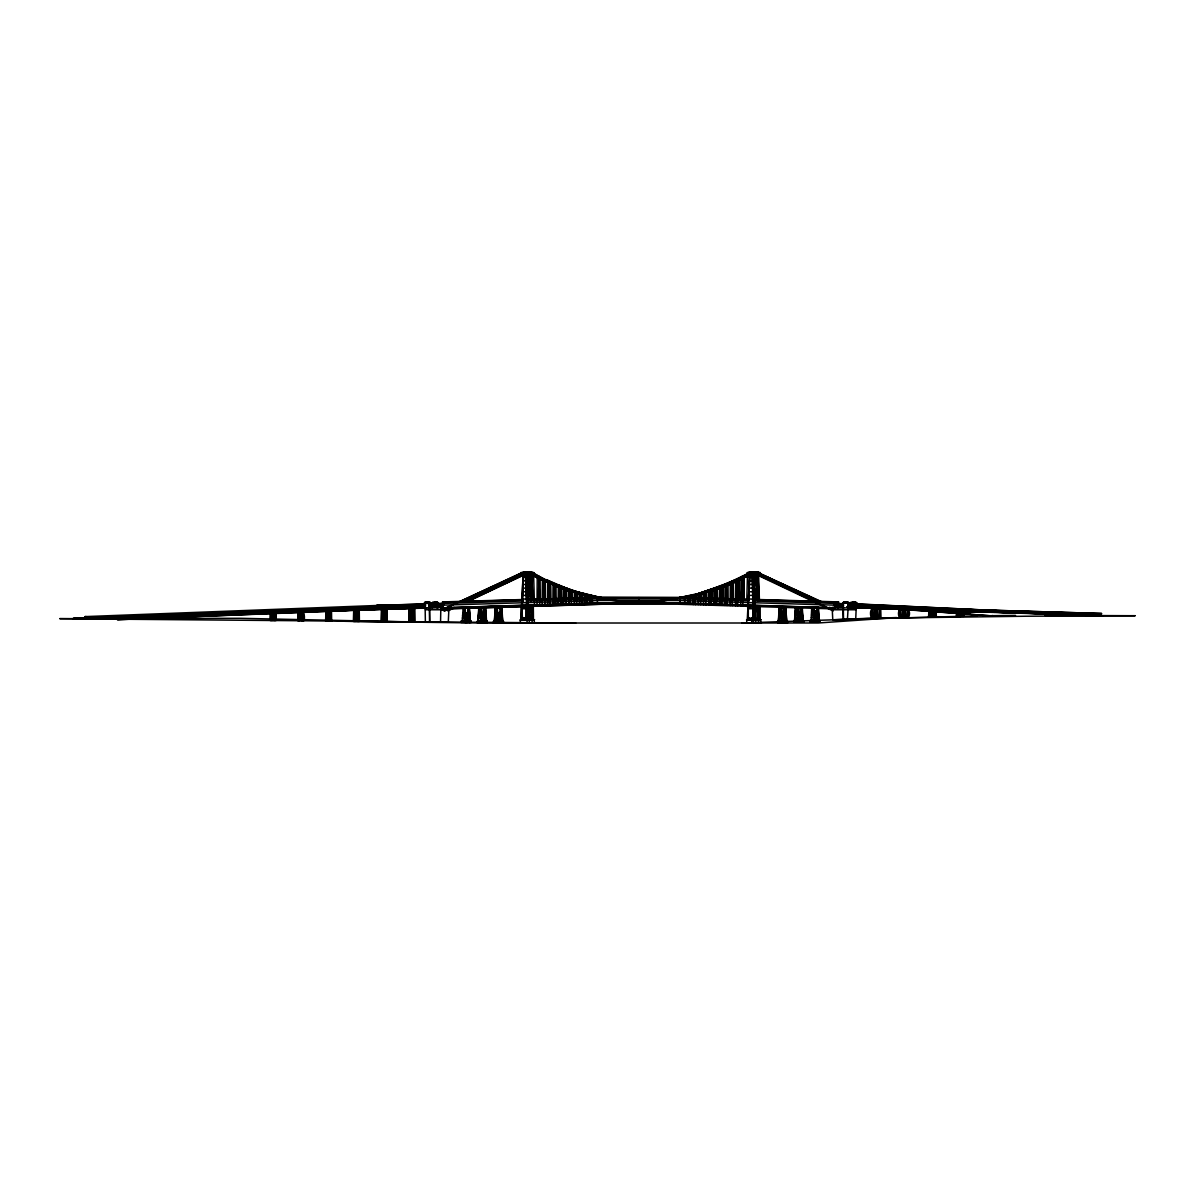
<?xml version="1.0" encoding="UTF-8"?>
<svg xmlns="http://www.w3.org/2000/svg" width="1195" height="1195" viewBox="0 0 1195 1195"><rect width="100%" height="100%" fill="white"/><g stroke="black" fill="none" stroke-linecap="round" stroke-linejoin="round"><path stroke-width="1.5" d="M483.183 622.67L483.183 621.266L486.559 621.325L485.678 607.15M501.362 608.225L502.736 621.43L501.87 607.254L494.999 607.254L494.64 621.415M738.988 579.605L712.265 590.24L684.765 598.008M780.305 607.254L780.962 621.415M786.429 621.415L786.086 607.254L779.2 607.254L778.333 621.43L779.723 608.225M879.834 608.225L850.556 607.389L911.979 609.838L848.584 607.389L911.875 609.405M1098.041 615.35L1099.997 615.35M1100.535 613.991L1101.536 613.483L886.675 607.15L887.691 606.657M1101.252 615.35L1103.209 615.843L917.566 609.525M527.309 574.242L526.412 574.735L526.412 573.017L522.484 573.017L522.872 577.215L531.805 577.215L531.775 573.017L530.909 573.017M537.018 605.91L537.227 577.603M552.912 603.699L553.046 584.863M558.184 603.565L558.319 586.954M568.999 590.823L568.88 604.939L568.805 590.24L582.518 594.273L568.611 590.793L555.122 585.714L568.805 590.24M574.362 592.391L574.272 604.939M579.635 593.915L579.545 604.565M584.624 595.244L584.549 604.565M545.069 579.605L558.184 585.714L585.61 594.662L558.319 585.341L571.927 590.24M688.051 596.41L687.991 604.147M693.264 604.565L693.339 595.244M721.795 585.341L694.833 594.841L721.944 585.894L747.891 573.54M698.358 593.915L698.283 604.565M703.541 604.939L703.646 592.391M719.644 603.565L719.778 586.954M724.902 605.417L725.051 584.863M730.16 605.596L730.339 582.548M735.567 605.805L735.761 580.187M740.766 605.91L740.975 577.603M409.332 621.953L409.482 609.032M410.542 621.953L410.871 608.479M412.559 621.953L412.693 609.032M353.825 621.415L353.959 610.735M357.096 617.86L357.185 610.735M381.578 621.744L381.728 609.898M384.805 621.744L384.939 609.898M326.071 621.041L326.205 611.571M329.297 621.041L329.432 611.571M680.015 603.251L680.224 597.276M683.615 597.575L597.336 597.276L597.425 603.251M871.842 618.248L871.977 609.316M874.71 618.248L875.039 608.763M876.727 618.248L876.876 609.316M879.714 618.248L880.028 608.763M298.317 620.698L298.451 612.408M301.543 620.698L301.678 612.408M270.563 620.459L270.697 613.229M273.774 620.459L273.924 613.229M899.641 615.574L899.745 610.227M902.464 617.352C907.483 606.731 895.623 606.149 899.133 617.352L900.761 617.352L900.432 610.227M904.481 617.352L904.63 610.227M907.468 617.352L907.782 609.674M753.672 577.215L753.731 574.735L754.478 604.685M929.023 616.739L929.157 611.108M930.293 613.931L930.367 611.108M932.234 616.739L932.384 611.108M935.252 615.335L935.356 611.108M410.408 609.032L410.079 621.953L409.706 608.479M413.619 609.032L413.306 621.953L412.932 608.479M527.652 581.801L527.832 574.735L529.654 572.599L528.011 572.211M527.712 601.025L527.802 597.351M527.906 601.025L527.996 597.351M528.19 601.219L528.28 597.694M528.399 601.025L528.489 597.351M538.437 598.531L539.02 576.363M746.845 598.531L747.413 576.363M753.492 584.534L753.731 574.735M753.462 597.351L754.03 573.017M753.567 601.219L754.224 574.735L756.047 572.599L753.522 572.061L756.584 571.972L758.048 601.025M754.583 601.219L754.672 597.694M754.792 601.025L754.881 597.351M381.444 609.898L381.115 621.744L383.939 621.744L383.804 609.345L381.265 609.345L383.625 609.898M382.325 621.744L382.654 609.898M384.67 609.898L384.342 621.744L387.165 621.744L387.031 609.345L384.476 609.345L386.836 609.898M385.865 609.898L385.537 621.744L385.178 609.345M543.725 598.77L544.248 579.082M741.497 598.755L742.02 579.067L741.572 598.77M956.822 615.201L956.911 612.034M958.031 615.201L958.121 612.034M353.69 610.735L353.361 621.415L356.185 621.415L356.05 610.182L353.511 610.182L355.856 610.735M354.885 610.735L354.571 621.415L354.198 610.182M356.917 610.735L356.588 621.415L359.411 621.415L359.262 610.182L356.722 610.182L359.083 610.735M357.902 617.86L358.112 610.735M730.996 600.099L731.474 583.877M559.514 600.039L559.962 585.968M725.723 600.039L726.172 585.968M960.048 614.887L960.138 612.034M962.976 616.321L963.065 613.468M325.936 611.571L325.608 621.041L328.431 621.041L328.296 611.018L325.742 611.018L328.102 611.571M327.131 611.571L326.818 621.041L326.444 611.018M329.148 611.571L328.834 621.041L331.657 621.041L331.508 611.018L328.969 611.018L331.329 611.571M330.029 621.041L330.358 611.571M833.692 607.882L678.835 603.251L596.245 603.251L441.388 607.896L597.634 602.758M442.792 607.389L442.583 601.921L523.007 599.517M564.787 599.965L565.19 587.88M720.451 599.965L720.854 587.88M527.592 577.215L527.637 573.017M570.06 599.935L570.418 589.822M715.178 599.935L715.536 589.822M754.299 574.735L753.791 577.215M874.576 609.316L874.247 618.248L875.875 618.248C880.177 604.999 867.077 604.999 871.379 618.248L873.007 618.248L872.679 609.316M877.429 618.248L877.279 609.316L876.413 608.763L876.264 618.248L877.892 618.248L877.563 609.316M879.565 609.316L879.251 618.248L880.864 618.248L880.73 608.763M575.333 598.142L575.587 591.495L575.407 598.157M709.905 598.142L710.159 591.495L709.979 598.157M298.182 612.408L297.854 620.698L300.677 620.698L300.542 611.855L297.988 611.855L300.348 612.408M299.049 620.698L299.377 612.408M302.604 612.408L302.275 620.698L301.902 611.855M585.998 597.888L586.133 594.587M699.478 597.888L699.613 594.587M271.623 613.229L271.295 620.459L270.936 612.691M274.85 613.229L274.521 620.459L274.148 612.691M902.33 610.227L902.001 617.352L903.629 617.352L903.48 610.033M907.319 610.227L907.005 617.352L908.618 617.352C912.995 606.716 899.656 606.716 904.018 617.352L905.646 617.352L905.317 610.227M586.327 594.273L600.263 597.425L572.569 590.629L559.126 585.894L546.16 579.605L572.569 590.808L586.416 594.273L574.272 591.301M523.007 574.735L521.334 619.712M521.513 606.507L523.201 574.735M521.767 619.324L523.485 574.735M522.006 606.507L523.679 574.735M747.278 619.712L749.594 574.735L748.354 602.668M748.204 606.507L750.072 574.735M430.469 607.896L430.783 602.922L424.404 602.922L425.047 602.205L425.375 622.132L448.289 622.132L448.932 607.896L443.689 610.421L450.679 607.747M432.605 602.205L433.247 602.922L432.276 603.46L438.341 602.922L431.948 602.922L438.341 602.922L435.144 601.697L431.948 602.922M843.058 603.46L849.122 602.922L842.744 602.922L844.073 602.205L842.744 602.922L843.252 619.802M850.93 602.205L851.587 602.922L850.616 603.46L856.666 602.922L850.287 602.922L856.666 602.922L853.484 601.697L850.287 602.922M928.888 611.108L928.56 616.739L931.383 616.739L931.054 611.108M930.083 611.108L929.755 616.739L929.576 611.108M932.1 611.108L931.786 616.739L933.4 616.739L933.071 611.108M935.087 611.108L934.759 616.739L936.372 616.739L936.058 611.108M522.633 619.324L522.738 617.651M525.277 617.651L525.098 619.712M526.427 619.712L526.622 617.651M527.832 617.651L527.637 619.712M531.461 619.712L531.655 617.651M532.865 617.651L532.686 619.712M751.67 617.651L751.61 620.011M752.82 619.712L753.014 617.651M754.224 617.651L754.12 619.324L754.03 606.507M755.389 619.324L755.3 608.374M757.854 619.712L758.048 606.507M759.258 617.651L759.154 619.324L759.169 606.926M694.743 594.273L666.929 600.263L638.787 601.907M463.122 607.926L462.256 621.116M462.644 621.071L466.02 621.131L466.782 612.871M466.453 621.116L467.006 612.871M467.155 612.871L466.603 621.116L465.109 621.071L465.109 622.49M479.314 608.121L477.925 621.325L478.807 607.15L479.912 607.15L480.928 621.325L479.539 608.121M478.075 621.325L478.956 608.121M478.837 622.67L478.837 621.266L482.212 621.325L482.974 613.065M482.646 621.31L483.587 608.121L482.795 621.31L481.301 621.266L481.301 622.67M484.572 611.422L484.797 608.121M484.543 613.169L484.946 608.121M494.267 621.43L495.327 608.225M494.491 621.415L495.507 608.225M496.567 611.526L496.791 608.225M499.166 613.169L498.464 621.43L499.525 613.169M498.838 621.415L499.435 611.825M779.349 608.225L778.841 621.415M783.367 613.169L782.68 621.43L783.741 613.169L784.697 613.274L784.473 608.225L781.545 608.225L781.889 613.259L784.816 613.274M783.039 621.415L783.875 608.225M795.915 607.553L794.526 620.758L795.392 607.553M794.675 620.758L795.765 607.553M799.41 612.512L798.275 620.743L797.409 607.553L798.424 620.743M799.022 620.758L799.56 612.512M799.231 620.743L800.262 607.553M801.457 607.553L801.994 610.077M801.203 612.497L801.531 607.553M811.734 607.389L811.076 620.578M813.168 610.69L813.377 607.389M815.199 620.593L815.856 610.69L814.467 620.578L813.601 607.389M815.423 620.578L816.23 610.69M957.464 616.784L957.329 612.034L956.448 611.496L956.314 616.784L959.137 616.784L958.808 612.034M957.628 615.201L957.837 612.034M567.894 590.24L595.782 597.829L567.774 590.808L540.991 579.605M959.854 612.034L959.54 616.321L961.153 616.321L960.944 613.468M962.737 613.468L962.513 616.321L964.126 616.321L963.917 613.468M530.49 573.017L530.401 577.215L530.117 573.017M530.595 577.215L530.834 574.735L532.582 572.599L530.057 572.061M531.611 577.215L532.328 574.735L522.349 574.735L520.886 572.599L522.693 574.735M531.805 577.215L532.044 574.735L533.807 572.599L529.848 571.972L529.848 573.017M753.149 573.017L756.958 573.017L756.793 577.215L756.51 574.735M756.988 577.215L757.227 574.735L758.974 572.599L757.675 572.211M758.003 577.215L758.168 573.017L757.301 573.017L758.78 601.219M759.452 601.025L758.541 573.003M530.117 609.779L531.043 610.272L530.655 609.271C528.892 607.852 526.831 612.677 528.563 612.049C528.28 607.478 533.747 611.242 531.207 612.049C529.146 608.763 528.026 609.525 531.043 610.272M756.554 609.271C758.183 615.664 758.9 610.451 756.032 609.614C759.602 613.095 758.063 610.809 755.524 609.271L754.762 611.048M638.623 602.086L667.378 600.263L681.538 597.829L695.535 594.662L722.885 585.714L695.535 594.841L722.915 585.894L749.116 573.54M520.183 623.028L520.512 620.011M746.576 623.028L746.905 620.011M751.61 623.028L751.939 620.011M581.816 594.273L609.988 600.084L595.722 598.008M721.929 585.729L694.758 594.662L666.87 600.084L680.896 597.425M527.787 602.668L526.771 602.668L526.129 577.215L526.487 574.735L528.444 572.599L525.023 572.599L527.548 572.061L525.71 571.972L525.71 573.017M526.383 577.215L526.756 573.017L530.565 573.017M527.398 577.215L527.906 574.735M749.071 573.376L736.075 579.963L748.921 573.017L752.805 573.017L752.581 577.215L752.372 574.735M752.775 577.215L754.837 572.599L753.194 572.211M527.817 573.54L554.375 585.341M520.886 619.712L521.02 606.507L523.529 606.507L522.006 607.374L522.454 619.712M522.544 617.651L522.095 619.712L521.812 617.651M525.083 617.651L524.65 619.712M527.279 606.507L527.637 607.374L528.623 606.507L526.054 606.507L525.979 619.712M527.637 607.374L527.129 620.011M530.027 619.712L529.594 606.507L528.474 619.712M532.432 619.324L532.372 606.507M748.936 617.651L748.488 619.712M751.476 617.651L751.043 619.712M521.812 607.374L521.946 606.507M523.156 606.507L523.022 607.374L523.022 606.507M526.129 574.735L527.1 619.712M528.07 607.374L527.533 574.735M531.939 607.374L532.074 606.507L532.163 620.011M748.204 607.374L748.339 606.507M749.414 607.374L749.549 606.507M753.238 607.374L752.521 574.735M754.642 606.507L755.15 619.712M758.332 607.374L758.466 606.507M759.676 606.507L759.736 619.712M754.15 573.54L833.154 610.944M754.717 612.273L755.524 609.808M653.127 601.623L667.378 600.263M545.981 580.128L533.373 573.017M555.331 585.341L529.221 573.017L541.903 580.128L529.295 573.017L541.933 579.963L568.611 590.793L596.365 597.829L582.353 594.841L610.391 600.263L638.862 601.907M585.625 594.273L599.591 597.425M652.828 601.458L666.944 600.084M544.89 580.128L532.238 573.017M819.949 601.578L759.542 573.376L821.921 601.847M527.832 613.229L528.22 610.675L530.595 609.779L531.939 613.229L531.058 610.675M528.922 619.712L529.101 606.507M747.726 619.712L747.786 606.507M436.907 603.46L436.997 602.205L438.341 602.922M624.298 601.458L609.988 600.084M855.232 603.46L855.336 602.205L856.666 602.922M527.787 587.253L530.356 577.678L527.428 587.91C536.973 617.621 525.621 579.157 527.443 588.552M527.712 599.158L530.938 588.552L527.712 599.158L530.535 587.955L527.742 579.874M528.085 599.158L530.909 587.955L527.548 578.275M753.836 588.552L756.749 577.678L753.821 587.91L757.899 599.158L753.806 587.253M756.958 588.552L754.105 599.158L756.928 587.955L753.567 577.678L757.257 587.253L753.567 577.678M754.478 599.158L757.301 587.955L753.94 577.678M527.413 606.507L526.368 607.374M532.447 606.507L532.134 607.374L531.163 606.507L533.657 606.507L532.671 607.374M748.697 606.507L747.712 607.374L747.413 606.507L749.922 606.507L749.623 607.374L748.638 606.507M753.492 607.374L755.016 606.507L752.447 606.507L753.492 607.374L753.492 619.712M758.526 607.374L760.05 606.507L757.555 606.507L758.526 607.374L758.974 619.712M843.984 607.404L832.138 607.404L832.781 619.802L855.695 619.802L856.322 605.133M600.129 598.008L586.327 594.662M755.613 573.003L816.051 601.429M581.726 594.662L554.241 585.729M572.569 590.808L559.275 585.356M531.013 619.712L531.461 617.651L532.582 619.712M752.372 619.712L752.82 617.651L753.94 619.712M754.867 619.712L755.3 617.651L756.42 619.712M757.406 619.712L758.526 617.651M527.189 574.242L528.444 572.599M528.414 574.242L529.654 572.599M532.582 572.599L530.565 574.735M532.552 574.242L533.807 572.599M753.582 574.242L754.837 572.599M754.807 574.242L756.047 572.599M757.735 574.242L758.974 572.599M756.45 572.061L760.199 572.599L758.377 574.735M558.17 585.894L544.995 579.963M425.704 602.922L427.601 601.697L430.783 602.922L425.047 602.205M433.247 602.922L435.144 601.697L437.041 602.922L437.684 602.205M844.028 602.922L845.926 601.697L849.122 602.922L843.386 602.205M851.587 602.922L853.484 601.697L855.381 602.922L856.023 602.205M759.512 573.54L820.099 601.429M528.519 574.242L527.637 574.735M753.985 604.745L753.701 574.242M754.911 574.242L753.97 577.215M757.839 574.242L756.958 574.735M758.168 574.735L760.199 572.599M533.179 573.54L546.1 579.963M528.743 610.272L530.132 609.614M430.14 602.205L429.349 603.46L429.543 622.132M848.48 602.205L847.404 619.802M272.774 613.035L272.923 620.459L270.1 620.459L270.234 612.691L272.774 612.691L270.234 613.035M276 613.035L276.135 620.459L273.311 620.459L273.461 612.691L276 612.691L273.461 613.035M299.84 611.855L299.512 620.698L299.153 612.408M303.575 612.408L301.394 612.408L301.08 620.698L303.888 620.698C305.487 617.217 303.336 609.48 301.902 612.198M330.821 611.018L330.492 621.041L330.119 611.571M411.558 608.838L411.692 621.953L408.869 621.953L409.019 608.479L411.558 608.479L409.019 608.838M414.784 608.838L414.919 621.953L412.096 621.953L412.23 608.479L414.784 608.479L412.23 608.838M424.404 602.922L427.601 601.697L430.783 602.922M842.744 602.922L845.926 601.697L849.122 602.922M750.236 573.839L725.962 585.894L698.716 594.841L684.705 597.829M739.167 580.128L750.4 574.197M699.344 594.662L726.904 585.729L750.087 575.139M462.151 601.668L522.618 573.003M450.635 607.598L443.942 610.944M462.286 602.026L522.529 573.003M464.138 601.369L522.783 573.54M447.662 610.421L454.668 607.747M447.916 610.944L454.608 607.598M466.304 602.026L523.544 574.959M468.156 601.369L522.14 575.796M451.471 607.299L444.674 610.421L451.665 607.822M463.182 601.847L522.155 574.571M444.913 610.944L451.62 607.672M465.019 601.429L522.305 574.929M465.154 601.578L520.811 575.796M725.738 585.341L739.063 579.963M709.232 590.24L736 579.605M740.078 579.605L713.295 590.808L685.228 597.425M726.918 585.894L740.258 580.128L749.623 574.242M712.369 590.629L725.858 585.714M684.466 597.007L684.825 604.207L596.26 604.252L596.245 603.251L680.209 602.758M755.569 609.779L757.436 610.272L757.047 609.271L755.569 609.779L756.525 609.106M586.76 595.752L587.238 604.312M689.709 595.752L690.172 604.312M581.457 594.587L581.965 604.491M520.886 572.599L526.054 571.972L526.054 573.017M522.992 574.242L522.095 572.599L524.62 572.061M527.891 572.211L526.592 572.599M576.154 593.049L576.692 604.64M758.198 577.215L749.265 577.215L749.026 574.735L747.278 572.599L751.222 571.972L751.222 573.017M750.131 572.211L748.488 572.599L751.013 572.061M753.059 572.211L751.76 572.599M755.165 572.061L752.984 572.599M700.18 593.049L700.718 604.64M698.716 594.662L712.444 590.629L712.145 599.636M570.837 591.51L571.419 604.789M705.409 591.51L705.991 604.789M565.534 589.822L566.146 604.984M721.123 585.968L721.675 603.55M698.627 594.273L680.971 597.829M685.288 597.829L699.419 594.662M549.595 583.877L550.312 605.477M726.366 583.877L727.083 605.477M544.965 605.596L544.352 581.472M732.281 605.596L731.669 581.472M538.975 579.082L539.767 605.91M533.657 576.363L534.494 605.91M742.065 576.363L742.917 605.91M528.773 572.061L527.548 572.061M527.204 572.061L530.192 571.972L530.192 573.017M545.323 580.187L545.458 598.486M561.306 586.954L561.411 599.875M587.731 595.259L587.761 598.979M540.11 577.603L540.26 598.829M833.826 619.742L867.062 618.353L1025.863 616.232L1135.25 615.724L1044.684 615.35M408.451 608.255L117.334 619.712L425.674 607.209M85.039 618.353L85.039 616.605L378.92 605.402L378.92 607.15L114.69 617.217M378.875 606.657L77.257 618.039M75.031 618.726L101.814 617.71M815.573 620.578L813.974 607.389L814.273 612.438L817.186 612.438L816.857 607.389M526.726 599.397L597.455 597.575M442.688 602.22L523.007 599.815M526.726 599.696L600.965 597.276L584.101 598.068M446.093 602.22L451.964 602.041M463.122 601.712L491.16 600.876M504.066 600.473L522.798 599.92M528.265 599.756L532.104 599.636M543.157 599.307L571.195 598.471M376.784 607.15L376.694 605.402L425.629 603.938M429.244 603.833L523.589 600.995M527.279 600.876L597.634 598.77L680.209 598.77L748.862 600.831M425.226 604.043L379.905 605.402L379.905 607.15M428.841 603.938L443.494 603.49M376.784 606.657L425.061 605.208M428.766 605.088L443.629 604.64M385.387 606.477L379.816 607.15M399.488 606.029L425.48 605.253M438.475 604.864L442.18 604.76M376.694 607.15L425.614 605.686M428.766 605.581L521.737 602.788M527.279 602.624L597.634 600.517L680.313 600.517L748.862 602.579M378.964 607.15L425.211 605.79M428.826 605.686L443.464 605.208M429.319 607.09L443.061 606.716M425.435 607.448L73.059 618.517L78.243 618.039M426.032 607.687L75.016 618.547L101.112 617.755M428.751 607.493L442.747 607.194M73.059 618.547L426.421 607.941M116.035 617.307L426.884 608.046M446.885 607.852L454.847 607.672M487.455 606.672L495.895 606.448M527.114 605.432L535.076 605.267M563.816 604.371L574.257 604.087M599.263 604.252L441.388 608.897L462.316 608.449M469.784 608.225L479.105 607.941M482.84 607.837L495.895 607.448M501.497 607.269L602.265 604.252M853.036 619.234L977.256 615.873M982.738 615.784L1015.541 615.41M741.781 623.028L896.638 617.561L818.216 622.998L482.855 623.028L344.578 621.266L575.706 623.028M524.276 572.061L524.829 573.017M525.71 571.972L524.486 571.972L524.486 573.017M528.429 572.061L528.982 573.017M529.848 571.972L528.638 571.972L528.638 573.017M749.803 572.061L752.447 571.972L752.447 573.017M752.656 572.061L752.103 573.017M756.793 572.061L756.241 573.017M757.675 572.061L758.556 572.211M526.323 572.211L527.144 572.211L525.919 572.061M531.282 572.211L532.238 572.599M753.94 572.211L754.747 572.211M747.278 572.599L748.518 574.242M748.399 574.242L758.72 574.735M530.012 578.275L527.802 587.91L531.088 598.501M756.42 578.275L754.194 587.91L757.496 598.501M523.261 580.845L525.89 580.845M526.218 580.845L527.249 580.845M527.578 580.845L530.207 580.845M530.535 580.845L531.566 580.845M749.653 580.845L752.282 580.845M752.611 580.845L753.642 580.845M756.928 580.845L757.959 580.845M547.713 582.548L547.609 605.596M550.746 582.548L550.94 598.501M733.357 582.548L733.491 598.501M523.066 584.489L525.979 584.489M526.323 584.489L530.386 584.489M530.729 584.489L531.76 584.489M749.325 584.489L752.372 584.489M752.716 584.489L756.779 584.489M757.122 584.489L758.153 584.489M556.019 584.863L556.123 598.561M728.024 584.863L728.128 598.561M753.298 587.253L754.179 587.253M522.887 588.119L526.069 588.119M526.412 588.119L531.939 588.119M749.131 588.119L752.462 588.119M752.805 588.119L758.332 588.119M566.669 588.851L566.759 599.681M717.493 588.851L717.657 599.681M572.196 590.823L572.256 597.873M522.693 591.764L526.159 591.764M526.502 591.764L527.518 591.764M531.118 591.764L532.134 591.764M749.086 591.764L752.551 591.764M752.895 591.764L757.167 591.764M757.51 591.764L758.526 591.764M706.708 592.391L706.828 597.769M582.712 593.915L582.816 597.47M585.535 594.662L599.606 597.829M522.499 595.394L526.248 595.394M526.592 595.394L527.607 595.394M531.312 595.394L532.328 595.394M748.892 595.394L752.641 595.394M752.984 595.394L757.361 595.394M757.705 595.394L758.72 595.394M597.336 597.575L683.734 597.575M596.29 597.829L610.391 600.263M522.155 599.039L526.338 599.039M526.681 599.039L531.163 599.039M531.506 599.039L532.522 599.039M748.697 599.039L752.731 599.039M753.074 599.039L758.915 599.039M442.583 601.921L446.482 601.921L442.583 602.22M629.944 602.011L633.619 602.011M834.707 601.921L834.663 607.896L834.588 601.921L838.502 601.921L838.517 607.389M833.662 608.897L678.82 604.252L678.82 602.758L835.081 607.882L834.588 602.22L838.502 602.22M629.944 602.504L633.619 602.504M522.11 602.668L526.427 602.668M748.503 602.668L752.82 602.668M754.179 602.668L753.164 602.668L752.521 577.215M424.733 603.46L430.469 603.46M433.8 603.714L432.859 603.714L432.859 605.462M435.144 603.714L436.085 603.714M848.54 603.729L851.169 603.744M985.128 610.033L850.422 603.804M376.694 605.402L381.817 605.342M851.169 605.492L847.658 605.477L859.758 605.731M862.372 605.402L847.688 605.626L848.794 605.626L848.794 607.896M521.916 606.298L526.517 606.298M528.16 606.298L532.761 606.298M748.309 606.298L752.91 606.298M843.386 606.657L836.171 606.657L843.401 607.15M847.001 606.657L877.668 606.657M521.767 606.926L532.91 606.926L532.91 619.324M759.303 606.926L748.16 606.926L748.16 619.324M373.811 607.15L380.921 607.09L380.876 605.342M847.001 607.15L877.668 607.15M429.065 607.389L443.674 607.389M811.39 607.389L815.109 607.389M847.345 607.389L853.768 607.389M795.123 607.553L796.647 607.553M424.733 607.896L441.836 607.404M459.403 607.926L469.486 607.926L470.367 621.131L466.991 621.071L466.991 622.49M832.138 607.896L856.352 607.896M475.685 608.121L485.678 608.121M494.999 608.225L501.87 608.225M779.2 608.225L786.086 608.225M521.916 608.733L526.517 608.733M526.861 608.733L532.91 608.733M748.16 608.733L752.91 608.733M753.253 608.733L759.303 608.733M527.936 609.032L531.835 609.032M871.514 609.106L872.395 609.316L872.544 618.248M871.708 609.316L875.547 609.316M876.592 609.316L880.536 609.316M934.953 609.405L935.76 609.405M381.265 609.704L382.131 609.898L382.28 621.744M425.375 609.764L448.289 609.764M832.781 609.764L855.695 609.764M899.282 610.033L900.149 610.227L900.298 617.352M904.167 610.033L905.048 610.227L905.183 617.352M899.462 610.227L903.3 610.227M904.346 610.227L908.305 610.227M356.722 610.54L357.604 610.735L357.738 621.415M754.613 610.675L754.224 613.229M862.372 605.91L858.652 605.731L858.652 603.983L996.182 610.57M528.369 611.048L528.324 612.273L528.265 606.507M328.969 611.362L329.85 611.571L329.984 621.041M297.988 612.198L298.87 612.408L299.004 620.698M811.689 612.438L812.72 612.438M816.036 612.438L817.066 612.438M917.64 608.569L995.106 612.318L995.076 610.57L1076.112 613.08L1076.112 614.813M795.497 612.602L796.542 612.602M799.843 612.602L800.889 612.602M801.128 612.602L802.159 612.602M970.22 614.335L970.22 612.587L969.1 612.587L969.1 614.335M462.719 612.975L463.75 612.975M464.004 612.975L465.034 612.975M465.288 612.975L468.216 612.975M478.911 613.169L479.942 613.169M481.48 613.169L485.573 613.169M495.103 613.274L496.134 613.274M496.388 613.274L497.419 613.274M497.673 613.274L500.6 613.274M779.304 613.274L783.397 613.274M811.524 614.962L814.168 614.962M815.871 614.962L817.246 614.962M795.332 615.126L796.707 615.126M799.679 615.126L802.323 615.126M462.555 615.5L465.199 615.5M466.901 615.5L468.261 615.5M478.747 615.694L480.106 615.694M483.094 615.694L484.453 615.694M934.221 610.615L1101.342 615.111M494.939 615.798L497.583 615.798M499.286 615.798L500.645 615.798M779.14 615.798L780.514 615.798M783.487 615.798L784.861 615.798M847.718 605.133L993.493 616.037L992.447 615.53M85.039 616.605L86.279 616.605L86.279 618.353M811.36 617.486L813.063 617.486M815.707 617.486L817.41 617.486M526.427 617.651L527.548 619.712M527.637 617.651L528.758 619.712M532.671 617.651L533.792 619.712M747.712 617.651L748.847 619.712M754.717 617.651L753.522 620.011M760.184 619.712L759.064 617.651L758.556 620.011M795.168 617.651L796.871 617.651M799.515 617.651L801.218 617.651M462.39 618.024L465.363 618.024M466.737 618.024L468.44 618.024M478.583 618.218L480.285 618.218M482.929 618.218L484.632 618.218M494.775 618.323L496.478 618.323M499.122 618.323L500.81 618.323M778.976 618.323L781.963 618.323M783.322 618.323L785.025 618.323M521.095 619.324L533.597 619.324M747.487 619.324L759.99 619.324M795.004 620.175L797.035 620.175M797.289 620.175L798.424 620.175M799.231 620.175L801.382 620.175M801.636 620.175L802.771 620.175M811.196 620.011L813.227 620.011M813.481 620.011L814.617 620.011M815.543 620.011L817.574 620.011M817.828 620.011L818.963 620.011M462.106 620.549L465.647 620.549M466.453 620.549L469.993 620.549M478.299 620.728L481.839 620.728M482.646 620.728L486.186 620.728M494.491 620.847L496.642 620.847M496.896 620.847L498.031 620.847M498.957 620.847L500.989 620.847M501.243 620.847L502.378 620.847M778.811 620.847L780.843 620.847M781.097 620.847L782.232 620.847M783.158 620.847L785.19 620.847M785.444 620.847L786.579 620.847M797.14 620.743L796.467 607.553M798.275 620.743L799.38 620.743L797.931 607.553L798.648 620.758M801.755 607.553L803.145 620.758L802.278 607.553M736.075 579.963L722.691 585.341M298.675 620.728L120.426 619.234M302.29 620.743L403.776 621.818L240.255 618.308L59.75 618.652L116.856 619.189M748.742 574.735L749.459 577.215M522.349 574.735L523.066 577.215M798.126 620.698L800.291 620.758M680.104 597.276L749.086 599.337M752.596 599.337L838.502 601.921M680.104 597.575L749.086 599.636M752.596 599.636L838.382 602.22M752.566 600.936L843.476 603.669M859.758 603.983L856.352 603.46M847.688 603.878L852.214 603.983L848.988 603.804M834.289 604.64L843.565 604.924M752.566 602.683L843.565 605.417M1101.536 613.483L886.69 607.15M897.086 608.867L911.979 609.345M917.461 609.584L1100.281 615.604M917.566 610.018L928.739 610.376M934.326 610.555L958.017 611.213M965.366 611.511L1103.209 615.843M915.609 610.018L928.634 610.436M624.223 601.458L638.832 602.086M818.814 620.578L818.455 607.389M817.529 620.578L817.186 607.389M802.622 620.743L801.935 607.553M782.232 621.415L781.59 608.225M785.16 621.415L784.801 608.225M495.731 608.225L497.12 621.43L496.104 607.254M498.031 621.415L497.344 608.225M500.944 621.415L500.6 608.225M502.229 621.415L501.721 608.225M484.752 621.31L484.408 608.121M468.559 621.116L468.216 607.926M916.879 607.986L924.258 608.345M935.312 608.882L948.218 609.495M985.098 611.287L990.625 611.541M869.736 605.76L908.454 607.628M917.67 608.076L995.106 611.81M874.471 606.433L878.191 606.612M918.731 608.569L924.288 608.838M933.474 609.286L953.774 610.272M974.03 611.242L990.655 612.049M869.706 606.253L877.115 606.612M886.302 607.06L899.237 607.687M852.214 605.731L848.988 605.058M542.396 580.187L542.127 605.79M502.736 621.43L501.84 621.37L501.84 622.789M498.405 621.43L497.493 621.37L497.493 622.789M486.559 621.325L485.648 621.266L485.648 622.67M470.367 621.131L469.456 621.071L469.456 622.49M758.018 572.061L755.031 571.972L755.031 573.017M753.866 572.061L750.878 571.972L750.878 573.017M970.22 612.587L851.094 603.983L851.094 605.731L993.493 616.037M600.174 597.425L603.759 597.993M752.312 572.061L755.374 571.972L755.374 573.017M754.404 572.211L755.703 572.599M755.539 573.003L817.888 601.847M829.599 607.299L833.034 608.852M829.449 607.672L832.885 609.226M754.314 573.003L833.318 610.421M758.466 573.003L818.933 601.668M528.07 612.049L528.324 617.651M752.596 619.712L752.163 617.651M750.057 619.712L749.623 617.651M523.664 619.712L523.231 617.651M752.506 606.507L752.82 607.374M527.533 577.678L530.864 587.253L527.727 579.276M758.526 619.712L758.332 617.651M755.972 619.712L755.987 608.374M754.702 619.712L754.523 617.651M752.163 619.712L751.969 617.651M749.609 619.712L749.414 617.651M748.204 617.651L748.399 619.712M533.343 619.712L533.284 606.507L533.358 617.651M528.309 619.712L527.339 574.735M525.77 619.712L525.576 617.651M523.216 619.712L523.022 617.651M681.479 597.425L695.535 594.841M759.258 607.374L759.139 606.507L759.303 619.324M757.914 606.507L758.048 607.374M752.88 606.507L752.91 619.324M749.131 607.374L748.996 606.507L748.936 607.374M532.746 606.507L532.865 607.374M531.521 606.507L531.655 607.374M527.832 607.374L527.114 585.326M526.427 606.507L526.622 607.374M522.603 606.507L522.738 607.374M525.77 617.651L526.009 619.324M756.032 574.735L756.301 577.215M529.908 577.215L529.639 574.735L531.163 601.025M760.558 620.011L760.886 623.028M755.524 620.011L755.852 623.028M534.165 620.011L534.494 623.028M529.131 620.011L529.46 623.028M843.341 607.896L843.521 619.802M751.879 574.735L752.088 577.215M525.979 574.735L526.188 577.215M525.486 574.735L525.695 577.215M957.613 612.034L957.927 616.784M800.665 607.553L800.994 612.602L798.081 612.602L797.737 607.553M818.127 607.389L819.187 620.593M817.948 607.389L818.963 620.578M816.992 607.389L817.903 620.593M816.663 607.389L817.679 620.578M813.675 607.389L814.617 620.578M812.66 607.389L813.332 620.578M800.994 607.553L801.86 620.758L800.814 607.553M800.471 607.553L801.486 620.743M785.742 608.225L786.803 621.43M785.563 608.225L786.579 621.415M784.622 608.225L785.518 621.43M784.278 608.225L785.294 621.415M500.406 608.225L501.317 621.43M500.078 608.225L501.093 621.415M495.88 608.225L496.747 621.415M485.349 608.121L486.41 621.325M485.17 608.121L486.186 621.31M484.214 608.121L485.125 621.325M483.885 608.121L484.901 621.31M481.152 608.121L482.212 621.325M481.839 621.31L480.898 608.121L481.69 621.31M479.613 608.121L480.554 621.31M470.218 621.131L469.127 607.926L469.844 621.116M467.872 607.926L468.933 621.131M467.693 607.926L468.709 621.116M465.139 607.926L466.02 621.131M464.96 607.926L465.871 621.131M464.631 607.926L465.647 621.116M463.675 607.926L464.362 621.116M526.905 617.651L527.01 619.324M929.859 611.108L930.173 616.739M757.884 574.735L759.258 601.025M757.72 577.215L758.974 601.025M756.853 574.735L758.242 601.025M756.375 574.735L757.764 601.219M756.181 574.735L757.555 601.025M531.685 574.735L532.97 599.188M531.491 574.735L532.776 599.188M531.327 577.215L532.477 599.188M531.088 576.513L532.298 599.457M530.461 574.735L531.76 599.188M530.266 574.735L531.491 599.158M529.982 574.735L531.282 599.457M592.421 602.385L592.152 596.977L592.347 602.414M758.422 620.011L758.556 623.028M753.388 620.011L753.522 623.028M532.029 620.011L532.163 623.028M526.995 620.011L527.129 623.028M274.611 613.229L274.94 620.459M271.399 613.229L271.713 620.459M302.365 612.408L302.693 620.698M838.278 607.389L838.218 601.921L838.113 607.896M326.907 611.571L327.221 621.041M963.573 613.468L963.678 616.321M960.601 613.468L960.69 616.321M357.888 610.735L358.201 621.415M354.661 610.735L354.99 621.415M958.539 612.034L958.674 616.784M385.641 609.898L385.955 621.744M382.415 609.898L382.744 621.744M837.172 606.657L837.187 604.416L836.186 604.416L836.186 607.15M935.775 611.108L935.909 616.739M932.802 611.108L932.936 616.739M930.785 611.108L930.92 616.739M753.925 574.735L754.672 604.685M752.028 574.735L753.014 606.507M527.04 574.735L527.832 606.507M526.846 574.735L526.935 578.275M525.636 574.735L526.622 606.507M413.395 609.032L413.709 621.953M410.169 609.032L410.497 621.953M908.021 610.227L908.155 617.352M903.017 610.227L903.166 617.352M275.537 613.229L275.672 620.459M272.311 613.229L272.46 620.459M880.267 609.316L880.401 618.248M875.263 609.316L875.412 618.248M303.291 612.408L303.425 620.698M300.079 612.408L300.214 620.698M995.047 610.57L995.106 612.318M331.045 611.571L331.194 621.041M327.833 611.571L327.968 621.041M358.799 610.735L358.948 621.415M355.587 610.735L355.722 621.415M414.321 609.032L414.456 621.953M411.095 609.032L411.229 621.953M386.568 609.898L386.702 621.744M383.341 609.898L383.476 621.744M749.25 574.735L749.265 577.215M722.93 599.875L722.841 586.954L722.856 599.875M523.335 574.735L523.365 577.215M522.857 574.735L522.872 577.215M1075.007 613.08L1075.007 614.813M872.708 607.239L872.664 608.763M871.887 607.239L871.917 608.763M859.728 605.223L850.422 605.058M855.232 605.626L855.232 607.896M850.616 605.492L850.616 607.896M818.441 620.549L818.441 621.953M815.961 620.549L815.961 621.953M815.737 620.549L815.737 621.953M814.303 620.549L814.303 621.953M814.094 620.549L814.094 621.953M811.614 620.549L811.614 621.953M802.248 620.698L802.248 622.117M799.545 620.698L799.545 622.117M797.901 620.698L797.901 622.117M786.056 621.37L786.056 622.789M783.576 621.37L783.576 622.789M783.352 621.37L783.352 622.789M781.933 621.37L781.933 622.789M781.709 621.37L781.709 622.789M779.23 621.37L779.23 622.789M759.751 607.374L759.751 617.651M758.287 606.926L758.287 619.324M757.944 606.926L757.944 619.324M754.463 606.926L754.269 619.324M753.253 606.926L753.253 619.324M752.731 573.017L752.731 574.735M748.877 573.017L748.951 574.735M748.309 606.926L748.309 619.324M680.209 598.77L680.209 600.517M638.832 597.575L638.727 603.251M597.739 600.01L597.634 598.77M531.894 606.926L531.894 619.324M531.551 606.926L531.551 619.324M529.46 620.011L529.4 606.507M528.056 573.017L527.981 574.735M527.876 606.926L527.876 619.324M527.04 606.507L527.1 617.651M526.517 606.926L526.517 619.324M499.361 621.37L499.361 622.789M499.151 621.37L499.151 622.789M497.717 621.37L497.717 622.789M495.029 621.37L495.029 622.789M484.572 607.15L484.572 608.121M482.959 621.266L482.959 622.67M481.525 621.266L481.525 622.67M466.767 621.071L466.767 622.49M465.333 621.071L465.333 622.49M442.972 601.921L442.972 607.896M440.835 607.404L440.552 622.132M438.012 604.939L438.012 607.896M436.907 604.939L436.907 607.896M432.276 604.939L432.276 607.896M429.632 607.404L429.812 622.132M379.532 605.342L379.532 607.09M377.68 605.402L377.71 607.15M563.487 588.851L563.368 605.103L563.577 588.851M589.807 596.41L589.747 604.147L589.882 596.41M708.874 590.823L708.769 604.939L708.949 590.823M714.401 588.851L714.296 603.296L714.401 588.851M753.537 574.735L753.477 577.215L753.582 574.735M549.401 581.472L548.878 600.024L549.401 581.472M736.717 581.472L736.18 600.024L736.792 581.472M554.644 583.862L554.151 600.084L554.644 583.862M580.815 593.019L580.621 598.008L580.904 593.049M704.841 593.019L704.647 598.008L704.93 593.049M523.305 574.601L466.155 601.668L523.395 574.601M521.393 573.003L440.671 610.421L521.319 573.003M695.012 594.557L695.37 604.506L695.012 594.557M710.741 589.807L711.204 604.999L710.741 589.807M560.291 587.865L560.724 603.415L560.291 587.865M715.969 587.865L716.403 603.415L715.969 587.865M554.973 585.953L555.466 603.55L554.973 585.953M736.912 579.067L737.539 605.925L736.912 579.067M738.749 580.187L738.809 598.486L738.749 580.187M696.521 595.244L696.476 598.979L696.521 595.244M743.932 577.603L744.007 598.829L743.932 577.603M758.407 573.376L818.709 602.026L758.407 573.376M577.514 592.391L577.469 597.769L577.514 592.391M701.525 593.915L701.465 597.47L701.525 593.915M534.494 619.712L520.183 620.011L534.494 619.712M760.886 619.712L746.576 620.011L760.886 619.712M803.891 620.698L793.779 620.698L793.779 622.117L803.891 622.117L803.891 620.698M820.084 620.549L809.971 620.549L809.971 621.953L820.084 621.953L820.084 620.549M471.114 621.071L460.986 621.071L460.986 622.49L471.114 622.49L471.114 621.071M487.306 621.266L477.178 621.266L477.178 622.67L487.306 622.67L487.306 621.266M503.498 621.37L493.371 621.37L493.371 622.789L503.498 622.789L503.498 621.37M787.699 621.37L777.586 621.37L777.586 622.789L787.699 622.789L787.699 621.37"/></g></svg>
